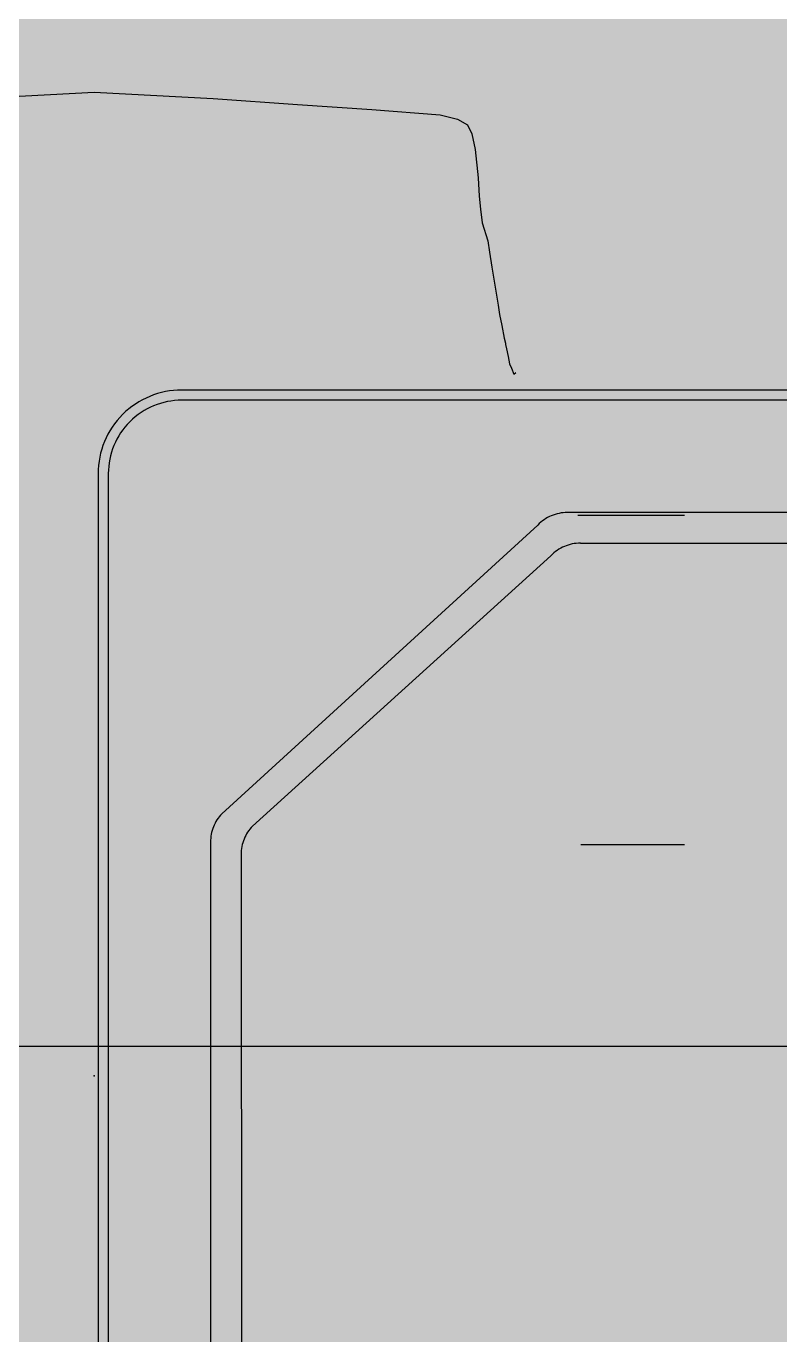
# Model space of a CAD drawing. Header units: metres. Extents: x -41 to 570, y -54 to 184.
# Drawn here: x -12.275 to -11.96, y -6.117 to -5.571 of the extents above; entities that cross this region are included whole.
import ezdxf

# ---------------------------------------------------------------- set-up
doc = ezdxf.new("R2010")
doc.units = ezdxf.units.M
doc.linetypes.add('DASHEDX2', pattern=[1.5, 1, -0.5])
for name, color, linetype in [('ARQ-DIM', 2, 'Continuous'), ('ARQ-PRJ', 7, 'DASHEDX2'), ('JL-LAY', 7, 'Continuous')]:
    doc.layers.add(name, color=color, linetype=linetype)
doc.layers.add('PUC$0$ARQ-FORRO', color=9, linetype='Continuous', lineweight=5)
pattern_1 = [(0, (0, 0), (0, 6.985), [5.08, -1.905]), (90, (0, 0), (-6.985, 4.277078946022131e-16), [5.08, -1.905])]

# ---------------------------------------------------------------- blocks, each defined once
blk = doc.blocks.new('PUC$0$forro area comum')
at = {"layer": 'PUC$0$ARQ-FORRO'}
h = blk.add_hatch(color=256, dxfattribs=at)
h.dxf.hatch_style = 1
h.paths.add_polyline_path([(14.80503309, 8.424864467617347), (14.80498870001204, 4.924857599366401), (14.59498870001204, 4.924857599366401), (14.59499062532338, 4.104880377552837), (9.604988605979344, 4.104880377552837), (9.604988700012042, 4.92485759936639), (9.24498870001204, 4.924857599366389), (9.244988605677431, 4.104873673530717), (5.554989677402705, 4.104864982844879), (5.554988688236054, 4.524911354766565), (5.397420028811953, 4.524911354766564), (5.397420028811953, 8.704856659007067), (5.55498870001204, 8.704857630183866), (5.554988700012067, 9.284928878258768), (9.24495438548821, 9.285076498902455), (9.245033186521763, 8.424864383156214)])
blk = doc.blocks.new('PUC')
at = {"layer": 'PUC$0$ARQ-FORRO'}
blk.add_blockref('PUC$0$forro area comum', (0, 0), dxfattribs=at)
blk = doc.blocks.new('cadeira think')
h = blk.add_hatch()
h.set_pattern_fill('ANGLE', color=8)
h.set_pattern_definition(pattern_1)
h.paths.add_polyline_path([(9.23752143419324, -3.562608408464001), (9.166377856472991, -3.437904643645695), (9.024013357407512, -3.351149664754487), (8.957235235848202, -3.363212540426133), (8.93850989334843, -3.604337549161592), (8.934629433290945, -3.601336220332728), (8.907512566428068, -3.588461015464631), (8.461804756666682, -3.351895154743609), (8.499440323333602, -3.571910935667856), (8.604672603162726, -4.135571253824231), (8.701368694620214, -4.640950694003412), (8.790578469165666, -5.09934542907547), (8.859592130998399, -5.455183641842634), (8.915824333373383, -5.434969811816119), (8.936419791640219, -5.399319492573397), (8.953653043124177, -5.399319492573397), (8.98485382528088, -5.314502835908613), (9.001415188147803, -5.357244378774524), (9.012294979339458, -5.399319492573397), (9.140417320027094, -5.399319492573397), (9.143396608789772, -5.404495691905495), (9.188377599874261, -5.42076806259351), (9.198428540244755, -5.42076806259351), (9.267871960840134, -5.541414723549496), (9.27667532478472, -5.500814164489367), (9.331269387120125, -5.157698117272237), (9.3371110871376, -5.132001363286009), (9.39479548401188, -4.736626697654544), (9.396090308044661, -4.732452003819922), (9.423399456490642, -4.589911727084214)])
h.paths.add_polyline_path([(9.237943457406345, -5.570985760328938), (9.141780400011612, -5.403912611968082), (9.129090040062692, -5.399319492573397), (8.936419791640219, -5.399319492573397), (8.870790415295506, -5.512922607788237), (8.881281846035776, -5.567016998157449), (8.884092370926737, -5.577333579085859), (8.961316247161308, -5.736847652812948), (8.963484149367513, -5.738058908689808), (9.141430624843451, -5.738058908689808)])
h.paths.add_polyline_path([(9.46092057766964, -5.271178031120302), (9.45321205707387, -4.894578819741369), (9.44364856338143, -4.641917034349134), (9.357179261204179, -4.223928564918768), (9.423399456490642, -4.589911727084214), (9.393214878569324, -4.747460326542226), (9.3371110871376, -5.132001363286008), (9.331269387120125, -5.157698117272236), (9.27667532478472, -5.500814164489369), (9.267871960840134, -5.541414723549495), (9.297235262054073, -5.592428688814081), (9.232510289855265, -5.704477515406427), (9.228376013550262, -5.723542984880781), (9.354407230458241, -5.840197350959675), (9.471806065644948, -5.930854155164544), (9.465513515079692, -5.622863314124463)])
h = blk.add_hatch()
h.set_pattern_fill('ANGLE', color=8)
h.set_pattern_definition(pattern_1)
h.paths.add_polyline_path([(13.73817898239213, -10.2589155179046), (13.57519885864849, -8.43953213549349), (13.43597214493911, -8.074706807607466), (13.43017410286484, -8.063199350153374), (13.01700915521, -7.883370659295247), (12.30645786144562, -7.805344804794041), (11.46742639580315, -7.714607812135554), (10.76512790342485, -7.689082778133475), (10.75439806787245, -7.690954311865197), (10.46604793222832, -7.807816161083203), (10.29865248843362, -8.271825679335421), (10.20409453873208, -10.202539476914), (10.16811191873603, -12.33900278480724), (10.20412784198697, -14.51841309663047), (10.33467405321926, -16.64480735650334), (10.46676422518522, -16.89735813104605), (10.7527986017144, -17.01709679913133), (11.46072843790762, -17.01292042538481), (12.31792619212546, -16.93191362467818), (13.04556081807641, -16.8179618975823), (13.43466148897505, -16.63288897692106), (13.58915547022161, -16.22687170843727), (13.76523123450761, -14.38511763801525), (13.82864390747682, -12.33900278480724)])
for points in [[(-2.557020449872653, -0.09083690242312059, 0, 0, 0), (0, 0, 0.1819849991948981, 0.1819849991948981, 0)], [(2.557020267887765, -0.09083690242312059, 0, 0, 0), (0, 0, 0.1819849991948981, 0.1819849991948981, 0)], [(2.557020267887765, -0.09083690242312059, 0, 0, 0), (4.50553365426731, -0.2286807121233068, 0.1819849991948981, 0.1819849991948981, 0)], [(6.604148267983419, -0.1614139608409033, 0, 0, 0), (6.66290121504835, -0.005153815177180832, 0.1819849991948981, 0.1819849991948981, 0)], [(6.838721654380606, 0.04692919968239551, 0, 0, 0), (6.66290121504835, -0.005153815177180832, 0.1819849991948981, 0.1819849991948981, 0)], [(7.218641910009865, 0.04692919968239551, 0, 0, 0), (6.838721654380606, 0.04692919968239551, 0.1819849991948981, 0.1819849991948981, 0)], [(7.218641910009865, -0.1244926622192395, 0, 0, 0), (7.218641910009865, 0.04692919968239551, 0.1819849991948981, 0.1819849991948981, 0)], [(7.218641910009865, 0.04692919968239551, 0, 0, 0), (7.218641910009865, -0.1244926622192395, 0.1819849991948981, 0.1819849991948981, 0)], [(7.277694950338628, 0.04692919968239551, 0, 0, 0), (7.277694950338628, -0.04063106283024354, 0.1819849991948981, 0.1819849991948981, 0)], [(7.277694950338628, 0.04692919968239551, 0, 0, 0), (8.00604022771131, 0.04692919968239551, 0.1819849991948981, 0.1819849991948981, 0)], [(7.277694950338628, -0.1244926622192395, 0, 0, 0), (7.277694950338628, 0.04692919968239551, 0.1819849991948981, 0.1819849991948981, 0)], [(7.277694950338628, -0.04063106283024354, 0, 0, 0), (7.277694950338628, -0.2000235343000867, 0.1819849991948981, 0.1819849991948981, 0)], [(8.00604022771131, 0.04692919968239551, 0, 0, 0), (8.00604022771131, -0.04063106283024354, 0.1819849991948981, 0.1819849991948981, 0)], [(8.00604022771131, 0.04692919968239551, 0, 0, 0), (8.00604022771131, -0.1244926622192395, 0.1819849991948981, 0.1819849991948981, 0)], [(8.00604022771131, -0.2000235343000867, 0, 0, 0), (8.00604022771131, -0.04063106283024354, 0.1819849991948981, 0.1819849991948981, 0)], [(8.065098727589884, -0.1244926622192395, 0, 0, 0), (8.065098727589884, 0.04692919968239551, 0.1819849991948981, 0.1819849991948981, 0)], [(8.065098727589884, 0.04692919968239551, 0, 0, 0), (8.065098727589884, -0.1244926622192395, 0.1819849991948981, 0.1819849991948981, 0)], [(8.065098727589884, 0.04692919968239551, 0, 0, 0), (8.44501916520403, 0.04692919968239551, 0.1819849991948981, 0.1819849991948981, 0)], [(8.44501916520403, 0.04692919968239551, 0, 0, 0), (8.620839422551398, -0.005153815177180832, 0.1819849991948981, 0.1819849991948981, 0)], [(8.679586910066519, -0.1614139608409033, 0, 0, 0), (8.620839422551398, -0.005153815177180832, 0.1819849991948981, 0.1819849991948981, 0)], [(4.50553365426731, -0.2286807121233068, 0, 0, 0), (5.922637558093356, -0.3767546265682142, 0.1819849991948981, 0.1819849991948981, 0)], [(6.604148267983419, -0.1614139608409033, 0, 0, 0), (6.604148267983419, -0.3049225995960114, 0.1819849991948981, 0.1819849991948981, 0)], [(6.604148267983419, -0.3049225995960114, 0, 0, 0), (6.604148267983419, -0.1614139608409033, 0.1819849991948981, 0.1819849991948981, 0)], [(6.604148267983419, -0.3049225995960114, 0, 0, 0), (6.604148267983419, -0.4601496164192866, 0.1819849991948981, 0.1819849991948981, 0)], [(6.604148267983419, -0.4601496164192866, 0, 0, 0), (6.604148267983419, -0.3049225995960114, 0.1819849991948981, 0.1819849991948981, 0)], [(7.218641910009865, -0.1124632717874476, 0, 0, 0), (7.218641910009865, -0.2625364734335278, 0.1819849991948981, 0.1819849991948981, 0)], [(7.218641910009865, -0.2625364734335278, 0, 0, 0), (7.218641910009865, -0.1124632717874476, 0.1819849991948981, 0.1819849991948981, 0)], [(7.218641910009865, -0.5353472739666074, 0, 0, 0), (7.218641910009865, -0.1244926622192395, 0.1819849991948981, 0.1819849991948981, 0)], [(7.218641910009865, -0.1244926622192395, 0, 0, 0), (7.218641910009865, -0.5353472739666074, 0.1819849991948981, 0.1819849991948981, 0)], [(7.218641910009865, -0.2625364734335278, 0, 0, 0), (7.218641910009865, -0.5353472739666074, 0.1819849991948981, 0.1819849991948981, 0)], [(7.218641910009865, -0.5353472739666074, 0, 0, 0), (7.218641910009865, -0.2625364734335278, 0.1819849991948981, 0.1819849991948981, 0)], [(7.277694950338628, -0.1124632717874476, 0, 0, 0), (7.277694950338628, -0.2000235343000867, 0.1819849991948981, 0.1819849991948981, 0)], [(7.277694950338628, -0.1124632717874476, 0, 0, 0), (7.277694950338628, -0.2625364734335278, 0.1819849991948981, 0.1819849991948981, 0)], [(7.277694950338628, -0.5425726243896491, 0, 0, 0), (7.277694950338628, -0.1244926622192395, 0.1819849991948981, 0.1819849991948981, 0)], [(7.277694950338628, -0.2625364734335278, 0, 0, 0), (7.277694950338628, -0.5425726243896491, 0.1819849991948981, 0.1819849991948981, 0)], [(8.00604022771131, -0.1124632717874476, 0, 0, 0), (8.00604022771131, -0.2000235343000867, 0.1819849991948981, 0.1819849991948981, 0)], [(8.00604022771131, -0.1124632717874476, 0, 0, 0), (8.00604022771131, -0.2625364734335278, 0.1819849991948981, 0.1819849991948981, 0)], [(8.00604022771131, -0.1244926622192395, 0, 0, 0), (8.00604022771131, -0.5928341513922959, 0.1819849991948981, 0.1819849991948981, 0)], [(8.00604022771131, -0.2625364734335278, 0, 0, 0), (8.00604022771131, -0.6725357556846916, 0.1819849991948981, 0.1819849991948981, 0)], [(8.065098727589884, -0.1124632717874476, 0, 0, 0), (8.065098727589884, -0.2625364734335278, 0.1819849991948981, 0.1819849991948981, 0)], [(8.065098727589884, -0.2625364734335278, 0, 0, 0), (8.065098727589884, -0.1124632717874476, 0.1819849991948981, 0.1819849991948981, 0)], [(8.065098727589884, -0.5928341513922959, 0, 0, 0), (8.065098727589884, -0.1244926622192395, 0.1819849991948981, 0.1819849991948981, 0)], [(8.065098727589884, -0.1244926622192395, 0, 0, 0), (8.065098727589884, -0.5928341513922959, 0.1819849991948981, 0.1819849991948981, 0)], [(8.065098727589884, -0.2625364734335278, 0, 0, 0), (8.065098727589884, -0.6725357556846916, 0.1819849991948981, 0.1819849991948981, 0)], [(8.065098727589884, -0.6725357556846916, 0, 0, 0), (8.065098727589884, -0.2625364734335278, 0.1819849991948981, 0.1819849991948981, 0)], [(8.679586910066519, -0.1614139608409033, 0, 0, 0), (8.679586910066519, -0.3049225995960114, 0.1819849991948981, 0.1819849991948981, 0)], [(8.679586910066519, -0.3049225995960114, 0, 0, 0), (8.679586910066519, -0.1614139608409033, 0.1819849991948981, 0.1819849991948981, 0)], [(8.679586910066519, -0.3049225995960114, 0, 0, 0), (8.679586910066519, -0.6970056406614447, 0.1819849991948981, 0.1819849991948981, 0)], [(8.679586910066519, -0.6970056406614447, 0, 0, 0), (8.679586910066519, -0.3049225995960114, 0.1819849991948981, 0.1819849991948981, 0)], [(2.539403755995863, -0.4901176321916978, 0, 0, 0), (2.538231954585626, -0.4898732263377781, 0.1819849991948981, 0.1819849991948981, 0)], [(2.539403755995863, -0.4901176321916978, 0, 0, 0), (2.540481107190772, -0.490189880236386, 0.1819849991948981, 0.1819849991948981, 0)], [(2.540470006105807, -0.490189880236386, 0, 0, 0), (2.542819250460525, -0.4905174532349434, 0.1819849991948981, 0.1819849991948981, 0)], [(4.452695401661458, -0.6258511438412171, 0, 0, 0), (4.489294586834149, -0.6282613531705579, 0.1819849991948981, 0.1819849991948981, 0)], [(4.494181975972879, -0.6286056687890351, 0, 0, 0), (4.490721895183015, -0.6283612629351154, 0.1819849991948981, 0.1819849991948981, 0)], [(4.492249113296111, -0.6284724557696251, 0, 0, 0), (4.494176334437725, -0.628616769873986, 0.1819849991948981, 0.1819849991948981, 0)], [(5.922637558093356, -0.3767546265682142, 0, 0, 0), (7.399699513648557, -0.5575012178436083, 0.1819849991948981, 0.1819849991948981, 0)], [(7.399699513648557, -0.5575012178436083, 0, 0, 0), (7.772161114085975, -0.6849873513146036, 0.1819849991948981, 0.1819849991948981, 0)], [(8.00604022771131, -0.5928341513922959, 0, 0, 0), (8.00604022771131, -0.8362267128355256, 0.1819849991948981, 0.1819849991948981, 0)], [(8.065098727589884, -0.908486586540846, 0, 0, 0), (8.065098727589884, -0.5928341513922959, 0.1819849991948981, 0.1819849991948981, 0)], [(8.065098727589884, -0.5928341513922959, 0, 0, 0), (8.065098727589884, -0.908486586540846, 0.1819849991948981, 0.1819849991948981, 0)], [(7.772161114085975, -0.6849873513146036, 0, 0, 0), (8.032903761382386, -0.8535988188736638, 0.1819849991948981, 0.1819849991948981, 0)], [(8.00604022771131, -0.6725357556846916, 0, 0, 0), (8.00604022771131, -0.8362267128355256, 0.1819849991948981, 0.1819849991948981, 0)], [(8.167037624888962, -1.082279712981986, 0, 0, 0), (8.032903761382386, -0.8535988188736638, 0.1819849991948981, 0.1819849991948981, 0)], [(8.065098727589884, -0.6725357556846916, 0, 0, 0), (8.065098727589884, -0.908486586540846, 0.1819849991948981, 0.1819849991948981, 0)], [(8.065098727589884, -0.908486586540846, 0, 0, 0), (8.065098727589884, -0.6725357556846916, 0.1819849991948981, 0.1819849991948981, 0)], [(8.679586910066519, -0.6970056406614447, 0, 0, 0), (8.679586910066519, -1.232597320481972, 0.1819849991948981, 0.1819849991948981, 0)], [(8.679586910066519, -1.232597320481972, 0, 0, 0), (8.679586910066519, -0.6970056406614447, 0.1819849991948981, 0.1819849991948981, 0)], [(8.167037624888962, -1.082279712981986, 0, 0, 0), (8.255653218412135, -1.496033527751536, 0.1819849991948981, 0.1819849991948981, 0)], [(8.679586910066519, -1.232597320481972, 0, 0, 0), (8.679586910066519, -1.768189000302527, 0.1819849991948981, 0.1819849991948981, 0)], [(8.679586910066519, -1.232597320481972, 0, 0, 0), (8.679586910066519, -1.768189000302527, 0.1819849991948981, 0.1819849991948981, 0)], [(8.255653218412135, -1.496033527751536, 0, 0, 0), (8.30572566300043, -2.069346148280204, 0.1819849991948981, 0.1819849991948981, 0)], [(8.679586910066519, -2.160266581817964, 0, 0, 0), (8.679586910066519, -1.768189000302527, 0.1819849991948981, 0.1819849991948981, 0)], [(8.679586910066519, -1.768189000302527, 0, 0, 0), (8.679586910066519, -2.160266581817964, 0.1819849991948981, 0.1819849991948981, 0)], [(8.30572566300043, -2.069346148280204, 0, 0, 0), (8.32752419017379, -2.411428992801831, 0.1819849991948981, 0.1819849991948981, 0)], [(8.679586910066519, -2.303780680123069, 0, 0, 0), (8.620839422551398, -2.46003518425178, 0.1819849991948981, 0.1819849991948981, 0)], [(8.679586910066519, -2.303780680123069, 0, 0, 0), (8.679586910066519, -2.160266581817964, 0.1819849991948981, 0.1819849991948981, 0)], [(8.679586910066519, -2.160266581817964, 0, 0, 0), (8.679586910066519, -2.303780680123069, 0.1819849991948981, 0.1819849991948981, 0)], [(8.183254672137082, -2.809793246114467, 0, 0, 0), (8.16014548899966, -2.558530925366043, 0.1819849991948981, 0.1819849991948981, 0)], [(8.32752419017379, -2.411428992801831, 0, 0, 0), (8.348950558024171, -2.642236927580726, 0.1819849991948981, 0.1819849991948981, 0)], [(8.33687112171765, -2.512123840646339, 0, 0, 0), (8.44501916520403, -2.512123840646339, 0.1819849991948981, 0.1819849991948981, 0)], [(8.44501916520403, -2.512123840646339, 0, 0, 0), (8.620839422551398, -2.46003518425178, 0.1819849991948981, 0.1819849991948981, 0)], [(8.348950558024171, -2.642236927580726, 0, 0, 0), (8.391997471718696, -2.943804997686584, 0.1819849991948981, 0.1819849991948981, 0)], [(8.227029161858809, -3.135392435364011, 0, 0, 0), (8.22653489060076, -3.132343458687501, 0.1819849991948981, 0.1819849991948981, 0)], [(8.227740177250325, -3.134431554568266, 0, 0, 0), (8.227029161858809, -3.13540899599893, 0.1819849991948981, 0.1819849991948981, 0)], [(8.391997471718696, -2.943804997686584, 0, 0, 0), (8.499440323333602, -3.571910935667859, 0.1819849991948981, 0.1819849991948981, 0)], [(8.907512566428068, -3.588461015464631, 0, 0, 0), (8.4618025497698, -3.351893983401197, 0.1819849991948981, 0.1819849991948981, 0)], [(8.86267164461151, -3.545680709793885, 0, 0, 0), (8.957235235848202, -3.363212540426133, 0.1819849991948981, 0.1819849991948981, 0)], [(8.938596878185763, -3.603217451109344, 0, 0, 0), (8.957235235848202, -3.363212540426133, 0.1819849991948981, 0.1819849991948981, 0)], [(9.024013357407512, -3.351149664754487, 0, 0, 0), (8.957235235848202, -3.363212540426133, 0.1819849991948981, 0.1819849991948981, 0)], [(9.166377856472991, -3.437904643645695, 0, 0, 0), (9.024013357407512, -3.351149664754487, 0.1819849991948981, 0.1819849991948981, 0)], [(8.344918498381958, -3.514102126778596, 0, 0, 0), (8.34381894501712, -3.505365936892247, 0.1819849991948981, 0.1819849991948981, 0)], [(8.499440323333602, -3.571910935667859, 0, 0, 0), (8.604672603162726, -4.135571253824224, 0.1819849991948981, 0.1819849991948981, 0)], [(8.76022719298453, -3.510286629285488, 0, 0, 0), (8.86267164461151, -3.545680709793885, 0.1819849991948981, 0.1819849991948981, 0)], [(8.934620323968375, -3.601329174757709, 0, 0, 0), (8.86267164461151, -3.545680709793885, 0.1819849991948981, 0.1819849991948981, 0)], [(8.966909740390292, -3.616663048804867, 0, 0, 0), (8.907512566428068, -3.588461015464631, 0.1819849991948981, 0.1819849991948981, 0)], [(9.166377856472991, -3.437904643645695, 0, 0, 0), (9.23752143419324, -3.562608408464001, 0.1819849991948981, 0.1819849991948981, 0)], [(9.423399456490642, -4.589911727084214, 0, 0, 0), (9.23752143419324, -3.562608408464001, 0.1819849991948981, 0.1819849991948981, 0)], [(8.452272359332255, -4.220843418941982, 0, 0, 0), (8.470888514824765, -4.319100213752279, 0.1819849991948981, 0.1819849991948981, 0)], [(8.604672603162726, -4.135571253824224, 0, 0, 0), (8.701368694620214, -4.640950694003408, 0.1819849991948981, 0.1819849991948981, 0)], [(9.44364856338143, -4.641917034349134, 0, 0, 0), (9.357187854233871, -4.223970103213148, 0.1819849991948981, 0.1819849991948981, 0)], [(8.470888514824765, -4.319083471132359, 0, 0, 0), (8.47123828999338, -4.321438357021933, 0.1819849991948981, 0.1819849991948981, 0)], [(8.701368694620214, -4.640950694003408, 0, 0, 0), (8.790578469165666, -5.09934542907547, 0.1819849991948981, 0.1819849991948981, 0)], [(9.3371110871376, -5.132001363286008, 0, 0, 0), (9.393214878569324, -4.747460326542225, 0.1819849991948981, 0.1819849991948981, 0)], [(9.393214878569324, -4.747460326542225, 0, 0, 0), (9.423399456490642, -4.589911727084214, 0.1819849991948981, 0.1819849991948981, 0)], [(9.407210434932495, -4.696599158967231, 0, 0, 0), (9.39608623788672, -4.73246512657856, 0.1819849991948981, 0.1819849991948981, 0)], [(9.44364856338143, -4.641917034349134, 0, 0, 0), (9.45321205707387, -4.894578819741369, 0.1819849991948981, 0.1819849991948981, 0)], [(9.27667532478472, -5.50081416448937, 0, 0, 0), (9.347352110982229, -5.056620446844491, 0.1819849991948981, 0.1819849991948981, 0)], [(9.45321205707387, -4.894578819741369, 0, 0, 0), (9.46092057766964, -5.2711780311203, 0.1819849991948981, 0.1819849991948981, 0)], [(8.887235797817993, -5.597715898995673, 0, 0, 0), (8.790578469165666, -5.09934542907547, 0.1819849991948981, 0.1819849991948981, 0)], [(8.953653043124177, -5.399319492573397, 0, 0, 0), (8.98485382528088, -5.314502835908613, 0.1819849991948981, 0.1819849991948981, 0)], [(8.98485382528088, -5.314502835908613, 0, 0, 0), (9.001415188147803, -5.357244378774524, 0.1819849991948981, 0.1819849991948981, 0)], [(9.001415188147803, -5.357244378774524, 0, 0, 0), (9.012294979339458, -5.399319492573397, 0.1819849991948981, 0.1819849991948981, 0)], [(9.3371110871376, -5.132001363286008, 0, 0, 0), (9.331262999188311, -5.157726216817196, 0.1819849991948981, 0.1819849991948981, 0)], [(9.46092057766964, -5.2711780311203, 0, 0, 0), (9.465513515079692, -5.622863314124444, 0.1819849991948981, 0.1819849991948981, 0)], [(8.859589182695345, -5.455184701671243, 0, 0, 0), (8.915826369131537, -5.434969080020679, 0.1819849991948981, 0.1819849991948981, 0)], [(8.87079108733542, -5.512921444500819, 0, 0, 0), (8.936419791640219, -5.399319492573397, 0.1819849991948981, 0.1819849991948981, 0)], [(8.884092370926737, -5.57733357908586, 0, 0, 0), (8.881276699019054, -5.566998105026585, 0.1819849991948981, 0.1819849991948981, 0)], [(8.952070137600913, -5.717748836824669, 0, 0, 0), (8.884092370926737, -5.57733357908586, 0.1819849991948981, 0.1819849991948981, 0)], [(8.887235797817993, -5.597715898995673, 0, 0, 0), (8.91990847464831, -5.746533950102318, 0.1819849991948981, 0.1819849991948981, 0)], [(8.936419791640219, -5.399319492573397, 0, 0, 0), (9.129090040062692, -5.399319492573397, 0.1819849991948981, 0.1819849991948981, 0)], [(9.129090040062692, -5.399319492573397, 0, 0, 0), (9.141780400011612, -5.403912611968082, 0.1819849991948981, 0.1819849991948981, 0)], [(9.237943457406345, -5.570985760328938, 0, 0, 0), (9.141430624843451, -5.738058908689808, 0.1819849991948981, 0.1819849991948981, 0)], [(9.141780400011612, -5.403912611968082, 0, 0, 0), (9.237943457406345, -5.570985760328938, 0.1819849991948981, 0.1819849991948981, 0)], [(9.14211925608015, -5.404495691905495, 0, 0, 0), (9.143396608789772, -5.404495691905495, 0.1819849991948981, 0.1819849991948981, 0)], [(9.23955966618405, -5.571568840266366, 0, 0, 0), (9.143046651636269, -5.738641988627236, 0.1819849991948981, 0.1819849991948981, 0)], [(9.143396608789772, -5.404495691905495, 0, 0, 0), (9.23955966618405, -5.571568840266366, 0.1819849991948981, 0.1819849991948981, 0)], [(9.186765817917603, -5.420184982656082, 0, 0, 0), (9.143396608789772, -5.404495691905495, 0.1819849991948981, 0.1819849991948981, 0)], [(9.282928693327449, -5.587258131016952, 0, 0, 0), (9.1864158607641, -5.754331461362824, 0.1819849991948981, 0.1819849991948981, 0)], [(9.186765817917603, -5.420184982656082, 0, 0, 0), (9.282928693327449, -5.587258131016952, 0.1819849991948981, 0.1819849991948981, 0)], [(9.187104492001254, -5.42076806259351, 0, 0, 0), (9.18838184471042, -5.42076806259351, 0.1819849991948981, 0.1819849991948981, 0)], [(9.284544902105154, -5.587841392939367, 0, 0, 0), (9.18803206954226, -5.754914541300238, 0.1819849991948981, 0.1819849991948981, 0)], [(9.18838184471042, -5.42076806259351, 0, 0, 0), (9.284544902105154, -5.587841392939367, 0.1819849991948981, 0.1819849991948981, 0)], [(9.20107220465934, -5.425361000003178, 0, 0, 0), (9.18838184471042, -5.42076806259351, 0.1819849991948981, 0.1819849991948981, 0)], [(9.200722247505837, -5.759507478709935, 0, 0, 0), (9.297235262054073, -5.592428688814081, 0.1819849991948981, 0.1819849991948981, 0)], [(9.297235262054073, -5.592428688814081, 0, 0, 0), (9.20107220465934, -5.425361000003178, 0.1819849991948981, 0.1819849991948981, 0)], [(9.27667532478472, -5.50081416448937, 0, 0, 0), (9.267872528389034, -5.541412106049776, 0.1819849991948981, 0.1819849991948981, 0)], [(9.465513515079692, -5.622863314124444, 0, 0, 0), (9.471806010396904, -5.930851451031891, 0.1819849991948981, 0.1819849991948981, 0)], [(8.953247580545849, -5.723541419349033, 0, 0, 0), (8.952070137600913, -5.717743377274687, 0.1819849991948981, 0.1819849991948981, 0)], [(8.955269069916994, -5.733465971280125, 0, 0, 0), (8.953247580545849, -5.723541419349033, 0.1819849991948981, 0.1819849991948981, 0)], [(8.955269069916994, -5.733465971280125, 0, 0, 0), (8.956068893988231, -5.733915838198143, 0.1819849991948981, 0.1819849991948981, 0)], [(8.956068893988231, -5.733915838198143, 0, 0, 0), (8.961317159380087, -5.736848162490162, 0.1819849991948981, 0.1819849991948981, 0)], [(8.979377896655024, -5.774152721520139, 0, 0, 0), (8.961317159380087, -5.736848162490162, 0.1819849991948981, 0.1819849991948981, 0)], [(9.141430624843451, -5.738058908689808, 0, 0, 0), (8.961900239317401, -5.738058908689808, 0.1819849991948981, 0.1819849991948981, 0)], [(9.143046651636269, -5.738641988627236, 0, 0, 0), (8.96218904951138, -5.738641988627236, 0.1819849991948981, 0.1819849991948981, 0)], [(8.981099656732567, -5.747722494132063, 0, 0, 0), (8.964610541910588, -5.743651489700071, 0.1819849991948981, 0.1819849991948981, 0)], [(8.981099656732567, -5.747722494132063, 0, 0, 0), (9.007429792371113, -5.754331461362824, 0.1819849991948981, 0.1819849991948981, 0)], [(9.1864158607641, -5.754331461362824, 0, 0, 0), (9.007424332821302, -5.754331461362824, 0.1819849991948981, 0.1819849991948981, 0)], [(9.00939595830232, -5.754914541300238, 0, 0, 0), (9.009295866552748, -5.754331461362824, 0.1819849991948981, 0.1819849991948981, 0)], [(9.010434364707635, -5.755253397368747, 0, 0, 0), (9.009390316767622, -5.754914541300238, 0.1819849991948981, 0.1819849991948981, 0)], [(9.18803206954226, -5.754914541300238, 0, 0, 0), (9.00939595830232, -5.754914541300238, 0.1819849991948981, 0.1819849991948981, 0)], [(9.023574591574743, -5.759507478709935, 0, 0, 0), (9.010434364707635, -5.755253397368747, 0.1819849991948981, 0.1819849991948981, 0)], [(9.023574591574743, -5.759507478709935, 0, 0, 0), (9.200722247505837, -5.759507478709935, 0.1819849991948981, 0.1819849991948981, 0)], [(9.176369196898577, -5.945202424098412, 0, 0, 0), (9.20463219521389, -5.833039063589624, 0.1819849991948981, 0.1819849991948981, 0)], [(9.206886989353734, -5.987799652859955, 0, 0, 0), (9.182944678889726, -5.91911087079383, 0.1819849991948981, 0.1819849991948981, 0)], [(9.255604373638107, -6.006260211178287, 0, 0, 0), (9.201144452704284, -5.846879022778381, 0.1819849991948981, 0.1819849991948981, 0)], [(9.23251193312035, -5.70446993738841, 0, 0, 0), (9.20463219521389, -5.833039063589624, 0.1819849991948981, 0.1819849991948981, 0)], [(9.22478666990446, -5.740102782215772, 0, 0, 0), (9.669841176595583, -6.083779269375341, 0.1819849991948981, 0.1819849991948981, 0)], [(9.228374322178752, -5.723541419349033, 0, 0, 0), (9.354377641875999, -5.840169963798068, 0.1819849991948981, 0.1819849991948981, 0)], [(9.108835655607436, -6.181358534033642, 0, 0, 0), (8.978211554795507, -6.272528832975311, 0.1819849991948981, 0.1819849991948981, 0)], [(9.149472359972606, -6.049568273346686, 0, 0, 0), (9.108835655607436, -6.181358534033642, 0.1819849991948981, 0.1819849991948981, 0)], [(9.176369196898577, -5.945202424098412, 0, 0, 0), (9.149472359972606, -6.049568273346686, 0.1819849991948981, 0.1819849991948981, 0)], [(9.318283829045868, -6.54208519576779, 0, 0, 0), (9.206886989353734, -5.987799652859955, 0.1819849991948981, 0.1819849991948981, 0)], [(9.255604373638107, -6.006260211178287, 0, 0, 0), (9.256370712469561, -6.009953414751948, 0.1819849991948981, 0.1819849991948981, 0)], [(9.364163339253082, -6.559223997036973, 0, 0, 0), (9.256370712469561, -6.009953414751948, 0.1819849991948981, 0.1819849991948981, 0)], [(9.669841176595583, -6.083779269375341, 0, 0, 0), (9.785353607044726, -6.798362659124017, 0.1819849991948981, 0.1819849991948981, 0)], [(-8.85674584906792, -6.512572688448358, 0, 0, 0), (-8.60535461760738, -6.698859702256117, 0, 0, 0.1653250724998389), (-8.513402502537508, -6.728319133068875, 0, 0, 0), (-6.633490376659295, -6.695153362566863, 0, 0, 0.02965944928087207), (-6.615762951269254, -6.693786683203458, 0, 0, 0), (-4.455073351942877, -6.397571931283676, 0, 0, -0.01963332734997461), (-4.443353228028021, -6.396431715820917, 0, 0, 0), (-2.245313949544643, -6.269419434978005, 0, 0, -0.008390606564040061), (-2.240284157999053, -6.269213403468136, 0, 0, 0), (0, -6.215080900339458, 0.1819849991948981, 0.1819849991948981, 0)], [(0, -6.215080900339458, 0, 0, 0), (2.24280060063802, -6.269274213249716, 0.1819849991948981, 0.1819849991948981, 0)], [(4.449229861321783, -6.39677162979067, 0, 0, 0), (2.24280060063802, -6.269274213249716, 0.1819849991948981, 0.1819849991948981, 0)], [(4.449229861321783, -6.39677162979067, 0, 0, 0), (6.624585911332815, -6.694996271491313, 0.1819849991948981, 0.1819849991948981, 0)], [(8.856745667082578, -6.512572688448358, 0, 0, 0), (8.97113616001161, -6.276294284593654, 0.1819849991948981, 0.1819849991948981, 0)], [(8.97113616001161, -6.276299744143628, 0, 0, 0), (8.93839123513635, -6.30116380862863, 0.1819849991948981, 0.1819849991948981, 0)], [(8.978211554795507, -6.272528832975311, 0, 0, 0), (8.970153077046234, -6.278326875049657, 0.1819849991948981, 0.1819849991948981, 0)], [(6.624585911332815, -6.694996271491313, 0, 0, 0), (8.127756162812602, -6.721515489543997, 0.1819849991948981, 0.1819849991948981, 0)], [(8.564385673966171, -6.72921855058992, 0, 0, 0), (8.127756162812602, -6.721515489543997, 0.1819849991948981, 0.1819849991948981, 0)], [(8.564385673966171, -6.72921855058992, 0, 0, 0), (8.856745667082578, -6.512572688448358, 0.1819849991948981, 0.1819849991948981, 0)], [(9.318283829045868, -6.54208519576779, 0, 0, 0), (9.57684938979719, -7.990350936960667, 0.1819849991948981, 0.1819849991948981, 0)], [(9.364163339253082, -6.559223997036973, 0, 0, 0), (9.621612604018992, -7.995910214716076, 0.1819849991948981, 0.1819849991948981, 0)], [(9.888458664218433, -8.064398995268071, 0, 0, 0), (9.785353607044726, -6.798362659124017, 0.1819849991948981, 0.1819849991948981, 0)], [(10.19292593734644, -7.536960243411464, 0, 0, 0), (9.851615255176512, -7.612024505954381, 0.1819849991948981, 0.1819849991948981, 0)], [(11.09368726067169, -7.527263354714371, 0, 0, 0), (10.19292593734644, -7.536960243411464, 0.1819849991948981, 0.1819849991948981, 0)], [(11.28366959065579, -7.550883369744874, 0, 0, 0), (11.09368726067169, -7.527263354714371, 0.1819849991948981, 0.1819849991948981, 0)], [(11.59810582005503, -7.658659435893071, 0, 0, 0), (11.28366959065579, -7.550883369744874, 0.1819849991948981, 0.1819849991948981, 0)], [(10.29865248843362, -8.271825679335421, 0, 0, 0), (10.46604793222832, -7.807816161083203, 0.1819849991948981, 0.1819849991948981, 0)], [(10.46604793222832, -7.807816161083203, 0, 0, 0), (10.75439806787244, -7.690954311865198, 0.1819849991948981, 0.1819849991948981, 0)], [(10.76512790342485, -7.689082778133475, 0, 0, 0), (10.75439806787244, -7.690954311865198, 0.1819849991948981, 0.1819849991948981, 0)], [(10.76512790342485, -7.689082778133475, 0, 0, 0), (11.46742639580316, -7.714607812135554, 0.1819849991948981, 0.1819849991948981, 0)], [(11.46742639580316, -7.714607812135554, 0, 0, 0), (12.30645786144623, -7.805344804794125, 0.1819849991948981, 0.1819849991948981, 0)], [(11.73138453605043, -7.639504422817815, 0, 0, 0), (11.54105789044752, -7.639104601774577, 0.1819849991948981, 0.1819849991948981, 0)], [(11.59810582005503, -7.658659435893071, 0, 0, 0), (11.79555808830128, -7.750090519338578, 0.1819849991948981, 0.1819849991948981, 0)], [(11.86460210508585, -7.730519124585157, 0, 0, 0), (11.73138453605043, -7.639504422817815, 0.1819849991948981, 0.1819849991948981, 0)], [(11.87158323164022, -7.758315695347186, 0, 0, 0), (11.86460210508585, -7.730519124585157, 0.1819849991948981, 0.1819849991948981, 0)], [(12.30645786144623, -7.805344804794125, 0, 0, 0), (13.05179216643364, -7.887190192377048, 0.1819849991948981, 0.1819849991948981, 0)], [(9.75275863780871, -10.21624058154833, 0, 0, 0), (9.57684938979719, -7.990350936960667, 0.1819849991948981, 0.1819849991948981, 0)], [(9.621612604018992, -7.995910214716076, 0, 0, 0), (9.792018079700028, -10.21964497492826, 0.1819849991948981, 0.1819849991948981, 0)], [(10.00673126114998, -10.28961110970373, 0, 0, 0), (9.858640786070282, -8.068297841890832, 0.1819849991948981, 0.1819849991948981, 0)], [(9.919282009487233, -8.977906183966724, 0, 0, 0), (9.888458664218433, -8.064398995268071, 0.1819849991948981, 0.1819849991948981, 0)], [(13.04829332283953, -7.896986990838705, 0, 0, 0), (13.43017410286484, -8.063199350153376, 0.1819849991948981, 0.1819849991948981, 0)], [(13.26603327879593, -7.991761684674422, 0, 0, 0), (13.05179216643364, -7.887190192377048, 0.1819849991948981, 0.1819849991948981, 0)], [(13.43017410286484, -8.063199350153376, 0, 0, 0), (13.43597214493911, -8.074706807607477, 0.1819849991948981, 0.1819849991948981, 0)], [(13.43597214493911, -8.074706807607477, 0, 0, 0), (13.57519885864849, -8.439532135493486, 0.1819849991948981, 0.1819849991948981, 0)], [(10.31071518212048, -8.23838666367336, 0, 0, 0), (9.896805952161685, -8.311807055718546, 0.1819849991948981, 0.1819849991948981, 0)], [(10.29719187683031, -8.301704886428233, 0, 0, 0), (9.897100403890363, -8.320426593220418, 0.1819849991948981, 0.1819849991948981, 0)], [(10.20409453873208, -10.20253947691395, 0, 0, 0), (10.29865248843362, -8.271825679335421, 0.1819849991948981, 0.1819849991948981, 0)], [(13.57519885864849, -8.439532135493486, 0, 0, 0), (13.73817898239213, -10.25891551790453, 0.1819849991948981, 0.1819849991948981, 0)], [(10.25688838699853, -9.12459719440276, 0, 0, 0), (9.925535560014396, -9.071692153301818, 0.1819849991948981, 0.1819849991948981, 0)], [(10.25661067788951, -9.130295326712549, 0, 0, 0), (9.925613267609151, -9.07283083344177, 0.1819849991948981, 0.1819849991948981, 0)], [(9.75275863780871, -10.21624058154833, 0, 0, 0), (9.763083010783248, -12.68210183356436, 0.1819849991948981, 0.1819849991948981, 0)], [(9.792018079700028, -10.21964497492826, 0, 0, 0), (9.805708083249556, -12.6793360255466, 0.1819849991948981, 0.1819849991948981, 0)], [(10.20531074448172, -10.17774201893865, 0, 0, 0), (10.00302131495664, -10.23395154365497, 0.1819849991948981, 0.1819849991948981, 0)], [(10.02205403411244, -12.67168301037545, 0, 0, 0), (10.00673126114998, -10.28961110970373, 0.1819849991948981, 0.1819849991948981, 0)], [(10.16811191873603, -12.33900278480723, 0, 0, 0), (10.20409453873208, -10.20253947691395, 0.1819849991948981, 0.1819849991948981, 0)], [(13.82864390747682, -12.33900278480723, 0, 0, 0), (13.73817898239213, -10.25891551790453, 0.1819849991948981, 0.1819849991948981, 0)], [(10.20412784198697, -14.51841309663051, 0, 0, 0), (10.16811191873603, -12.33900278480723, 0.1819849991948981, 0.1819849991948981, 0)], [(13.76523123450761, -14.38511763801522, 0, 0, 0), (13.82864390747682, -12.33900278480723, 0.1819849991948981, 0.1819849991948981, 0)], [(9.763083010783248, -12.68210183356436, 0, 0, 0), (9.67086866390082, -15.17493198856607, 0.1819849991948981, 0.1819849991948981, 0)], [(9.805708083249556, -12.6793360255466, 0, 0, 0), (9.714559986477525, -15.17213287729346, 0.1819849991948981, 0.1819849991948981, 0)], [(9.969965377717926, -15.12563698389415, 0, 0, 0), (10.02205403411244, -12.67168301037545, 0.1819849991948981, 0.1819849991948981, 0)], [(10.20412784198697, -14.51841309663051, 0, 0, 0), (10.33467405321926, -16.64480735650334, 0.1819849991948981, 0.1819849991948981, 0)], [(13.58915547022161, -16.22687170843728, 0, 0, 0), (13.76523123450761, -14.38511763801522, 0.1819849991948981, 0.1819849991948981, 0)], [(9.669902323555107, -17.414322736274, 0, 0, 0), (9.67086866390082, -15.17493198856607, 0.1819849991948981, 0.1819849991948981, 0)], [(9.708334279655446, -15.17405445689995, 0, 0, 0), (9.710444759690745, -17.40345950571707, 0.1819849991948981, 0.1819849991948981, 0)], [(9.714559986477525, -15.17213287729346, 0, 0, 0), (9.710255859261906, -17.20359156859128, 0.1819849991948981, 0.1819849991948981, 0)], [(9.92959528137635, -17.19990382456758, 0, 0, 0), (9.969965377717926, -15.12563698389415, 0.1819849991948981, 0.1819849991948981, 0)], [(9.968815778478074, -15.18459539202331, 0, 0, 0), (10.25107924383929, -15.2831520981123, 0.1819849991948981, 0.1819849991948981, 0)], [(9.944512591760486, -16.43329874890405, 0, 0, 0), (10.32879266201553, -16.54897205409232, 0.1819849991948981, 0.1819849991948981, 0)], [(13.58915547022161, -16.22687170843728, 0, 0, 0), (13.43466148897505, -16.63288897692107, 0.1819849991948981, 0.1819849991948981, 0)], [(10.33467405321926, -16.64480735650334, 0, 0, 0), (10.46676422518522, -16.89735813104605, 0.1819849991948981, 0.1819849991948981, 0)], [(13.43466148897505, -16.63288897692107, 0, 0, 0), (13.04556081807641, -16.8179618975823, 0.1819849991948981, 0.1819849991948981, 0)], [(13.40252748774219, -16.69597953644195, 0, 0, 0), (13.40252748774219, -16.64817298707845, 0.1819849991948981, 0.1819849991948981, 0)], [(13.40252748774219, -16.64817298707845, 0, 0, 0), (13.40252748774219, -16.69597953644195, 0.1819849991948981, 0.1819849991948981, 0)], [(13.40252748774219, -16.83948817519707, 0, 0, 0), (13.40252748774219, -16.69597953644195, 0.1819849991948981, 0.1819849991948981, 0)], [(13.40252748774219, -16.69597953644195, 0, 0, 0), (13.40252748774219, -16.83948817519707, 0.1819849991948981, 0.1819849991948981, 0)], [(10.46676422518522, -16.89735813104605, 0, 0, 0), (10.7527986017144, -17.01709679913133, 0.1819849991948981, 0.1819849991948981, 0)], [(11.46072843790762, -17.01292042538481, 0, 0, 0), (10.7527986017144, -17.01709679913133, 0.1819849991948981, 0.1819849991948981, 0)], [(11.56165659052112, -17.04783133572036, 0, 0, 0), (11.44413941332095, -17.01302033514936, 0.1819849991948981, 0.1819849991948981, 0)], [(11.46072843790762, -17.01292042538481, 0, 0, 0), (12.31792619212547, -16.93191362467818, 0.1819849991948981, 0.1819849991948981, 0)], [(11.94158248768554, -17.03882871979518, 0, 0, 0), (11.77113824919934, -16.9835855354246, 0.1819849991948981, 0.1819849991948981, 0)], [(12.31792619212547, -16.93191362467818, 0, 0, 0), (13.04556081807641, -16.8179618975823, 0.1819849991948981, 0.1819849991948981, 0)], [(12.60223899056246, -17.09318873096471, 0, 0, 0), (12.77675969303073, -16.95799953644778, 0.1819849991948981, 0.1819849991948981, 0)], [(12.72898080538698, -17.04783133572036, 0, 0, 0), (12.72898080538698, -16.99500964374905, 0.1819849991948981, 0.1819849991948981, 0)], [(12.72898080538698, -16.99500964374905, 0, 0, 0), (12.72898080538698, -17.04783133572036, 0.1819849991948981, 0.1819849991948981, 0)], [(12.83721783953797, -16.85059017007296, 0, 0, 0), (12.77675969303073, -16.95799953644778, 0.1819849991948981, 0.1819849991948981, 0)], [(12.78803384571574, -17.04783133572036, 0, 0, 0), (12.78803384571574, -16.9379671736914, 0.1819849991948981, 0.1819849991948981, 0)], [(12.78803384571574, -16.9379671736914, 0, 0, 0), (12.78803384571574, -17.04783133572036, 0.1819849991948981, 0.1819849991948981, 0)], [(13.167954101345, -17.04783133572036, 0, 0, 0), (13.34377454067726, -16.99574832086078, 0.1819849991948981, 0.1819849991948981, 0)], [(13.40252748774219, -16.83948817519707, 0, 0, 0), (13.34377454067726, -16.99574832086078, 0.1819849991948981, 0.1819849991948981, 0)], [(9.853114811569867, -18.6519128152089, 0, 0, 0), (9.92959528137635, -17.19990382456758, 0.1819849991948981, 0.1819849991948981, 0)], [(11.94158248768554, -17.04783133572036, 0, 0, 0), (11.56165659052112, -17.04783133572036, 0.1819849991948981, 0.1819849991948981, 0)], [(11.94158248768554, -17.04783133572036, 0, 0, 0), (11.94158248768554, -17.03882871979518, 0.1819849991948981, 0.1819849991948981, 0)], [(11.94158248768554, -17.03882871979518, 0, 0, 0), (11.94158248768554, -17.04783133572036, 0.1819849991948981, 0.1819849991948981, 0)], [(12.01445874458295, -17.06244873482569, 0, 0, 0), (11.94158248768554, -17.03882871979518, 0.1819849991948981, 0.1819849991948981, 0)], [(12.11998529415632, -17.1105497359179, 0, 0, 0), (12.01445874458295, -17.06244873482569, 0.1819849991948981, 0.1819849991948981, 0)], [(12.1908788244873, -17.13121522448647, 0, 0, 0), (12.11998529415632, -17.1105497359179, 0.1819849991948981, 0.1819849991948981, 0)], [(12.38108335815605, -17.15114749549329, 0, 0, 0), (12.1908788244873, -17.13121522448647, 0.1819849991948981, 0.1819849991948981, 0)], [(12.60223899056246, -17.09318873096471, 0, 0, 0), (12.38108335815605, -17.15114749549329, 0.1819849991948981, 0.1819849991948981, 0)], [(12.66079211809847, -17.04783133572036, 0, 0, 0), (12.72898080538698, -17.04783133572036, 0.1819849991948981, 0.1819849991948981, 0)], [(12.78803384571574, -17.04783133572036, 0, 0, 0), (13.167954101345, -17.04783133572036, 0.1819849991948981, 0.1819849991948981, 0)], [(9.669902323555107, -17.414322736274, 0, 0, 0), (9.515008521265372, -18.85852875610482, 0.1819849991948981, 0.1819849991948981, 0)], [(9.710444759690745, -17.40345950571707, 0, 0, 0), (9.555895091034472, -18.84333919616204, 0.1819849991948981, 0.1819849991948981, 0)], [(9.611360297104511, -19.67094109393071, 0, 0, 0), (9.853114811569867, -18.6519128152089, 0.1819849991948981, 0.1819849991948981, 0)], [(9.515008521265372, -18.85852875610482, 0, 0, 0), (9.263368399658702, -19.86706032205809, 0.1819849991948981, 0.1819849991948981, 0)], [(9.555895091034472, -18.84333919616204, 0, 0, 0), (9.315845776011884, -19.84357916158197, 0.1819849991948981, 0.1819849991948981, 0)], [(9.29020408962515, -20.03607179264537, 0, 0, 0), (9.611360297104511, -19.67094109393071, 0.1819849991948981, 0.1819849991948981, 0)], [(9.263368399658702, -19.86706032205809, 0, 0, 0), (8.66270907528633, -20.41267664555928, 0.1819849991948981, 0.1819849991948981, 0)], [(9.314018646619843, -19.84790549096783, 0, 0, 0), (8.696225980527743, -20.4374684619996, 0.1819849991948981, 0.1819849991948981, 0)], [(8.821351768559452, -20.3726619659213, 0, 0, 0), (9.29020408962515, -20.03607179264537, 0.1819849991948981, 0.1819849991948981, 0)], [(9.315845776011884, -19.84357916158197, 0, 0, 0), (9.314018646619843, -19.84790549096783, 0.1819849991948981, 0.1819849991948981, 0)], [(7.365482876085025, -20.81731101003418, 0, 0, 0), (8.66270907528633, -20.41267664555928, 0.1819849991948981, 0.1819849991948981, 0)], [(7.388708529622363, -20.83337246010812, 0, 0, 0), (8.696225980527743, -20.4374684619996, 0.1819849991948981, 0.1819849991948981, 0)], [(8.742588660907586, -20.39322736274033, 0, 0, 0), (8.821351768559452, -20.3726619659213, 0.1819849991948981, 0.1819849991948981, 0)], [(4.878223099923616, -21.08181364939901, 0, 0, 0), (7.365482876085025, -20.81731101003418, 0.1819849991948981, 0.1819849991948981, 0)], [(4.901454394996108, -21.09787491748796, 0, 0, 0), (7.388708529622363, -20.83337246010812, 0.1819849991948981, 0.1819849991948981, 0)], [(6.650944072661332, -20.91182473738105, 0, 0, 0), (7.378328651223455, -20.83540523254913, 0.1819849991948981, 0.1819849991948981, 0)], [(7.388708529622363, -20.83337246010812, 0, 0, 0), (7.378328651223455, -20.83540523254913, 0.1819849991948981, 0.1819849991948981, 0)], [(2.41367814540672, -21.18749015461151, 0, 0, 0), (4.878223099923616, -21.08181364939901, 0.1819849991948981, 0.1819849991948981, 0)], [(2.436903980928946, -21.20355160468546, 0, 0, 0), (4.901454394996108, -21.09787491748796, 0.1819849991948981, 0.1819849991948981, 0)], [(-2.436898521379135, -21.20355160468546, 0, 0, 0), (5.459549811348552e-06, -21.21693605542124, 0.1819849991948981, 0.1819849991948981, 0)], [(-2.413672685856909, -21.18749015461151, 0, 0, 0), (5.459549811348552e-06, -21.19879761055148, 0.1819849991948981, 0.1819849991948981, 0)], [(-0.637453051509965, -21.21343721182672, 0, 0, 0), (-0.5598894069880771, -24.77475443672144, 0.1819849991948981, 0.1819849991948981, 0)], [(2.41367814540672, -21.18749015461151, 0, 0, 0), (5.459549811348552e-06, -21.19879761055148, 0.1819849991948981, 0.1819849991948981, 0)], [(2.436903980928946, -21.20355160468546, 0, 0, 0), (5.459549811348552e-06, -21.21693605542124, 0.1819849991948981, 0.1819849991948981, 0)], [(0.6374583290748888, -21.21343721182672, 0, 0, 0), (0.5599003260881545, -24.77475170694645, 0.1819849991948981, 0.1819849991948981, 0)], [(-1.037722141809354, -23.68068136785163, 0, 0, 0), (-0.9789748362791215, -23.52442686372289, 0.1819849991948981, 0.1819849991948981, 0)], [(-1.037722141809354, -23.68068136785163, 0, 0, 0), (-1.037722141809354, -23.82419273638173, 0.1819849991948981, 0.1819849991948981, 0)], [(-1.037722141809354, -23.82419273638173, 0, 0, 0), (-1.037722141809354, -23.68068136785163, 0.1819849991948981, 0.1819849991948981, 0)], [(-0.8031543969468657, -23.47234111908832, 0, 0, 0), (-0.9789748362791215, -23.52442686372289, 0.1819849991948981, 0.1819849991948981, 0)], [(-0.5882523150676207, -23.47234111908832, 0, 0, 0), (-0.8031543969468657, -23.47234111908832, 0.1819849991948981, 0.1819849991948981, 0)], [(0.5882632341676981, -23.47234111908832, 0, 0, 0), (0.8031431138770131, -23.47234111908832, 0.1819849991948981, 0.1819849991948981, 0)], [(0.8031431138770131, -23.47234111908832, 0, 0, 0), (0.9789635532092689, -23.52442686372289, 0.1819849991948981, 0.1819849991948981, 0)], [(1.037710858739047, -23.68068136785163, 0, 0, 0), (0.9789635532092689, -23.52442686372289, 0.1819849991948981, 0.1819849991948981, 0)], [(1.037710858739047, -23.68068136785163, 0, 0, 0), (1.037710858739047, -23.82419273638173, 0.1819849991948981, 0.1819849991948981, 0)], [(1.037710858739047, -23.82419273638173, 0, 0, 0), (1.037710858739047, -23.68068136785163, 0.1819849991948981, 0.1819849991948981, 0)], [(-1.037722141809354, -23.82419273638173, 0, 0, 0), (-1.037722141809354, -24.21627304767217, 0.1819849991948981, 0.1819849991948981, 0)], [(-1.037722141809354, -24.21627304767217, 0, 0, 0), (-1.037722141809354, -23.82419273638173, 0.1819849991948981, 0.1819849991948981, 0)], [(1.037710858739047, -23.82419273638173, 0, 0, 0), (1.037710858739047, -24.21627304767217, 0.1819849991948981, 0.1819849991948981, 0)], [(1.037710858739047, -24.21627304767217, 0, 0, 0), (1.037710858739047, -23.82419273638173, 0.1819849991948981, 0.1819849991948981, 0)], [(-1.037722141809354, -24.21627304767217, 0, 0, 0), (-1.037722141809354, -24.75186472749271, 0.1819849991948981, 0.1819849991948981, 0)], [(-1.037722141809354, -24.75186472749271, 0, 0, 0), (-1.037722141809354, -24.21627304767217, 0.1819849991948981, 0.1819849991948981, 0)], [(1.037710858739047, -24.21627304767217, 0, 0, 0), (1.037710858739047, -24.75186472749271, 0.1819849991948981, 0.1819849991948981, 0)], [(1.037710858739047, -24.75186472749271, 0, 0, 0), (1.037710858739047, -24.21627304767217, 0.1819849991948981, 0.1819849991948981, 0)], [(-1.037722141809354, -24.75186472749271, 0, 0, 0), (-1.037722141809354, -25.28745640731325, 0.1819849991948981, 0.1819849991948981, 0)], [(-1.037722141809354, -24.75186472749271, 0, 0, 0), (-1.037722141809354, -25.28745640731325, 0.1819849991948981, 0.1819849991948981, 0)], [(-0.5524973583055726, -25.12532324175552, 0, 0, 0), (-0.5598894069880771, -24.77475443672144, 0.1819849991948981, 0.1819849991948981, 0)], [(0.5525139189408037, -25.12532051198053, 0, 0, 0), (0.5599003260881545, -24.77475170694645, 0.1819849991948981, 0.1819849991948981, 0)], [(1.037710858739047, -24.75186472749271, 0, 0, 0), (1.037710858739047, -25.28745640731325, 0.1819849991948981, 0.1819849991948981, 0)], [(1.037710858739047, -24.75186472749271, 0, 0, 0), (1.037710858739047, -25.28745640731325, 0.1819849991948981, 0.1819849991948981, 0)], [(-1.037722141809354, -25.67953671860369, 0, 0, 0), (-1.037722141809354, -25.28745640731325, 0.1819849991948981, 0.1819849991948981, 0)], [(-1.037722141809354, -25.28745640731325, 0, 0, 0), (-1.037722141809354, -25.67953671860369, 0.1819849991948981, 0.1819849991948981, 0)], [(-0.5523029983264678, -25.39019512868373, 0, 0, 0), (-0.5524973583055726, -25.12532324175552, 0.1819849991948981, 0.1819849991948981, 0)], [(0.5523195589616989, -25.39019239890875, 0, 0, 0), (0.5525139189408037, -25.12532051198053, 0.1819849991948981, 0.1819849991948981, 0)], [(1.037710858739047, -25.67953671860369, 0, 0, 0), (1.037710858739047, -25.28745640731325, 0.1819849991948981, 0.1819849991948981, 0)], [(1.037710858739047, -25.28745640731325, 0, 0, 0), (1.037710858739047, -25.67953671860369, 0.1819849991948981, 0.1819849991948981, 0)], [(-0.5654375836584222, -25.50542420848896, 0, 0, 0), (-0.5523029983264678, -25.39019512868373, 0.1819849991948981, 0.1819849991948981, 0)], [(-0.5631884310532769, -25.57923059071744, 0, 0, 0), (-0.5654375836584222, -25.50542420848896, 0.1819849991948981, 0.1819849991948981, 0)], [(-0.5233679294096873, -25.76628896771989, 0, 0, 0), (-0.5631884310532769, -25.57923059071744, 0.1819849991948981, 0.1819849991948981, 0)], [(0.5233790304946524, -25.76628623794491, 0, 0, 0), (0.5631993501533543, -25.57923059071744, 0.1819849991948981, 0.1819849991948981, 0)], [(0.5523195589616989, -25.39019239890875, 0, 0, 0), (0.5654541442931986, -25.50542420848896, 0.1819849991948981, 0.1819849991948981, 0)], [(0.5631993501533543, -25.57923059071744, 0, 0, 0), (0.5654541442931986, -25.50542420848896, 0.1819849991948981, 0.1819849991948981, 0)], [(-1.037722141809354, -25.82304826911879, 0, 0, 0), (-1.037722141809354, -25.67953671860369, 0.1819849991948981, 0.1819849991948981, 0)], [(-1.037722141809354, -25.67953671860369, 0, 0, 0), (-1.037722141809354, -25.82304826911879, 0.1819849991948981, 0.1819849991948981, 0)], [(-1.037722141809354, -25.82304826911879, 0, 0, 0), (-0.9789748362791215, -25.97930550302251, 0.1819849991948981, 0.1819849991948981, 0)], [(-0.4232341413176073, -25.9223463820945, 0, 0, 0), (-0.5233679294096873, -25.76628896771989, 0.1819849991948981, 0.1819849991948981, 0)], [(0.4232228582477546, -25.92238241512434, 0, 0, 0), (0.5233790304946524, -25.76628623794491, 0.1819849991948981, 0.1819849991948981, 0)], [(1.037710858739047, -25.82304826911879, 0, 0, 0), (0.9789635532092689, -25.97930550302251, 0.1819849991948981, 0.1819849991948981, 0)], [(1.037710858739047, -25.82304826911879, 0, 0, 0), (1.037710858739047, -25.67953671860369, 0.1819849991948981, 0.1819849991948981, 0)], [(1.037710858739047, -25.67953671860369, 0, 0, 0), (1.037710858739047, -25.82304826911879, 0.1819849991948981, 0.1819849991948981, 0)], [(-0.8031543969468657, -26.03139124765708, 0, 0, 0), (-0.9789748362791215, -25.97930550302251, 0.1819849991948981, 0.1819849991948981, 0)], [(-0.4232341413176073, -26.03139124765708, 0, 0, 0), (-0.8031543969468657, -26.03139124765708, 0.1819849991948981, 0.1819849991948981, 0)], [(-0.4232341413176073, -26.03139124765708, 0, 0, 0), (-0.4232341413176073, -25.9223463820945, 0.1819849991948981, 0.1819849991948981, 0)], [(-0.4232341413176073, -25.9223463820945, 0, 0, 0), (-0.4232341413176073, -26.03139124765708, 0.1819849991948981, 0.1819849991948981, 0)], [(-0.3999027544959972, -25.95870935073862, 0, 0, 0), (-0.4232341413176073, -25.9223463820945, 0.1819849991948981, 0.1819849991948981, 0)], [(-0.3999027544959972, -25.95870935073862, 0, 0, 0), (-0.3641811009888443, -25.98302090876607, 0.1819849991948981, 0.1819849991948981, 0)], [(-0.3641811009888443, -26.03139124765708, 0, 0, 0), (-0.3641811009888443, -25.98302090876607, 0.1819849991948981, 0.1819849991948981, 0)], [(-0.3641811009888443, -26.03139124765708, 0, 0, 0), (-0.3641811009888443, -25.98302090876607, 0.1819849991948981, 0.1819849991948981, 0)], [(-0.3641811009888443, -25.98302090876607, 0, 0, 0), (-0.2174012818732081, -26.08291338474914, 0.1819849991948981, 0.1819849991948981, 0)], [(-0.3641811009888443, -26.03139124765708, 0, 0, 0), (-0.2931043117632726, -26.03139124765708, 0.1819849991948981, 0.1819849991948981, 0)], [(5.459549811348552e-06, -26.12664892968066, 0, 0, 0), (-0.2174012818732081, -26.08291338474914, 0.1819849991948981, 0.1819849991948981, 0)], [(0.2174178425079845, -26.08291338474914, 0, 0, 0), (5.459549811348552e-06, -26.12664892968066, 0.1819849991948981, 0.1819849991948981, 0)], [(0.2174178425079845, -26.08291338474914, 0, 0, 0), (0.3999136735956199, -25.95870935073862, 0.1819849991948981, 0.1819849991948981, 0)], [(0.293120872398049, -26.03139124765708, 0, 0, 0), (0.3641698179189916, -26.03139124765708, 0.1819849991948981, 0.1819849991948981, 0)], [(0.3641698179189916, -26.03139124765708, 0, 0, 0), (0.3641698179189916, -25.98303473962601, 0.1819849991948981, 0.1819849991948981, 0)], [(0.3641698179189916, -25.98303473962601, 0, 0, 0), (0.3641698179189916, -26.03139124765708, 0.1819849991948981, 0.1819849991948981, 0)], [(0.3999136735956199, -25.95870935073862, 0, 0, 0), (0.4232228582477546, -25.92238241512434, 0.1819849991948981, 0.1819849991948981, 0)], [(0.4232228582477546, -26.03139124765708, 0, 0, 0), (0.4232228582477546, -25.92238241512434, 0.1819849991948981, 0.1819849991948981, 0)], [(0.4232228582477546, -25.92238241512434, 0, 0, 0), (0.4232228582477546, -26.03139124765708, 0.1819849991948981, 0.1819849991948981, 0)], [(0.4232228582477546, -26.03139124765708, 0, 0, 0), (0.8031431138770131, -26.03139124765708, 0.1819849991948981, 0.1819849991948981, 0)], [(0.8031431138770131, -26.03139124765708, 0, 0, 0), (0.9789635532092689, -25.97930550302251, 0.1819849991948981, 0.1819849991948981, 0)]]:
    blk.add_lwpolyline(points, format="xyseb")
blk.add_lwpolyline([(-2.518794337420383, -0.4888385327863558), (4.440892098500626e-16, -0.355072751779133), (2.52011792112922, -0.488908834026583), (4.308771950407446, -0.6156530958544828), (5.883061462303436, -0.7257407080643223), (7.330183245791432, -0.835993590051558), (7.702611724958388, -0.9287076677413779), (7.91148791954447, -1.049579374431644), (8.001525179881355, -1.237673428064525), (8.072985047529983, -1.571075588124543), (8.135497986663722, -2.169768928550923), (8.16013253095479, -2.558326539731758), (8.186716085302622, -2.835589778386713), (8.226065634462698, -3.128846279780922), (8.343775081417355, -3.50523132118161), (8.375347482157395, -3.750174887584208), (8.426091018544554, -4.068717300797196), (8.56454631399452, -4.873208820318101), (8.59042718139608, -5.073437134665099), (8.638800250062104, -5.305733524752412), (8.692261426744224, -5.575239508289234), (8.718535339594382, -5.682243745466735), (8.717857959582048, -5.704281793807159), (8.736179513206025, -5.796639879930652), (8.771379233735388, -5.964651524932357), (8.805423713489745, -6.114536008134273), (8.844559297551479, -6.211372366535148), (8.893805820258876, -6.333220102266807), (8.93839123513635, -6.30116380862863)])
blk.add_point((5.459549811348552e-06, -21.21693605542124))
blk = doc.blocks.new('A$Ccbad53d6')
at = {"layer": 'JL-LAY', "elevation": 8.63671264700074e-06}
blk.add_lwpolyline([(0.8388404404666208, 2.40824434721748), (4.534108679963449, 2.40824434721748), (4.534108679963447, 1.848244378034951), (0.838840440466619, 1.848244378034951)], close=True, dxfattribs=at)
at = {"layer": 'JL-LAY', "xscale": 0.01968503937007874, "yscale": 0.01968503937007874, "zscale": 0.01968503937007874}
blk.add_blockref('cadeira think', (2.558804146513806, 2.813584835906108, 4.31835632350037e-06), dxfattribs=at)
blk = doc.blocks.new('K1')
at = {"layer": 'ARQ-PRJ'}
for p, q in [((8266.428679882776, 3253.817966918723), (8266.428679882776, 3253.077964446658)), ((8266.432942064552, 3253.817966918723), (8266.432942064552, 3253.077964446658)), ((8266.47982555263, 3253.657121354344), (8266.47982555263, 3253.238810011038)), ((8266.492612097958, 3253.244267143973), (8266.492612097958, 3253.651664221409)), ((8266.610743971169, 3253.107467582856), (8266.497865891468, 3253.231957040913)), ((8266.605606966314, 3253.094681037527), (8266.48507934614, 3253.226499907977)), ((8266.622538904765, 3253.102728958811), (8267.055530415564, 3253.103098039573)), ((8266.617401899912, 3253.089942413482), (8267.061752344598, 3253.089942413482)), ((8266.46358565976, 3253.04732085145), (8267.203588131826, 3253.04732085145)), ((8266.46358565976, 3253.043058669674), (8267.203588131826, 3253.043058669674))]:
    blk.add_line(p, q, dxfattribs=at)
for centre, radius, start, end in [((8266.509660825064, 3253.244267143973), 0.01704872710517221, 180, 226.2243309845575), ((8266.496874279735, 3253.238810011038), 0.01704872710517221, 180, 226.2243309845575), ((8266.622538904765, 3253.119777685917), 0.01704872710517221, 226.2243309845575, 270), ((8266.617401899912, 3253.106991140588), 0.01704872710517221, 226.2243309845575, 270), ((8266.46358565976, 3253.077964446658), 0.03490577698421841, 180, 270), ((8266.46358565976, 3253.077964446658), 0.03064359520792535, 180, 270)]:
    blk.add_arc(centre, radius, start, end, dxfattribs=at)
blk = doc.blocks.new('A$C4365bc12')
at = {"layer": 'ARQ-PRJ', "rotation": 270}
blk.add_blockref('K1', (-3256.03756056602, 8269.136052061993), dxfattribs=at)

msp = doc.modelspace()

# ---------------------------------------------------------------- block references
at = {"rotation": 180}
msp.add_blockref('PUC', (0, 0), dxfattribs=at)
at = {"layer": 'ARQ-DIM'}
msp.add_blockref('A$C4365bc12', (-9.250030288496998, -8.43000147520858), dxfattribs=at)
at = {"layer": 'JL-LAY'}
msp.add_blockref('A$Ccbad53d6', (-14.80498870001204, -8.404857466983733, -4.31835632350037e-06), dxfattribs=at)

doc.saveas('drawing.dxf')
